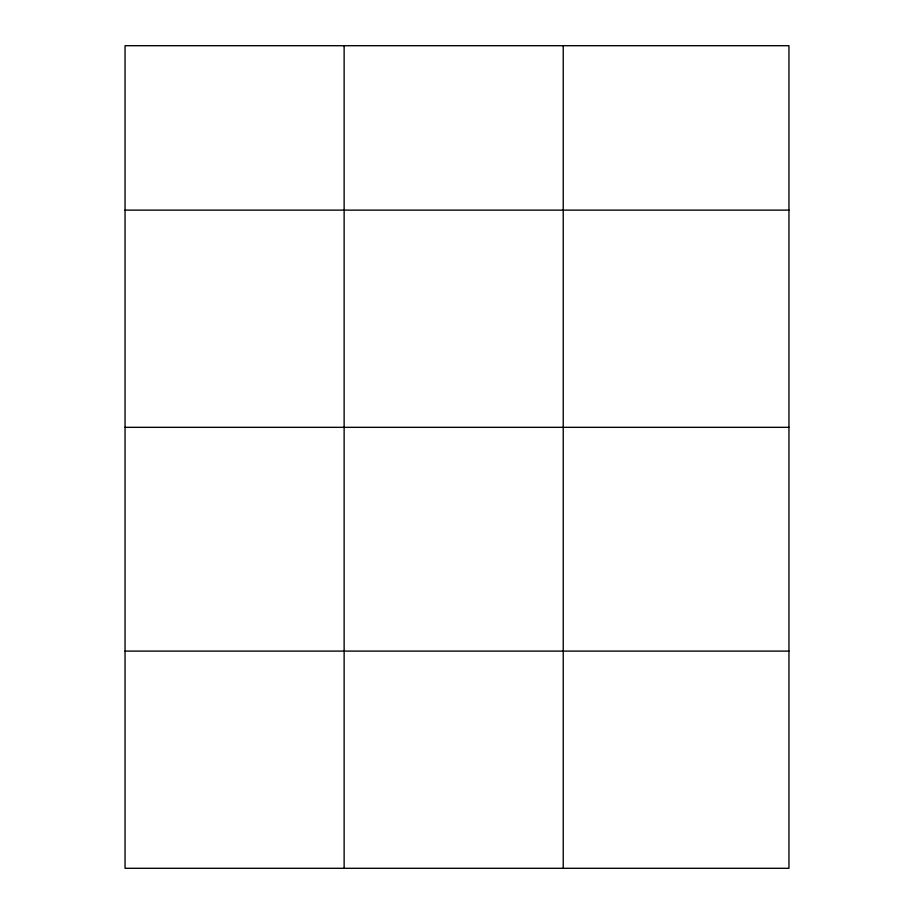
<?xml version="1.0" encoding="UTF-8"?>
<svg xmlns="http://www.w3.org/2000/svg" width="914" height="914" viewBox="0 0 914 914"><rect width="100%" height="100%" fill="white"/><g stroke="black" fill="none" stroke-linecap="round" stroke-linejoin="round"><path stroke-width="1.37" d="M788.953 427.329L788.953 45.7L125.047 45.7L125.047 868.3L788.953 868.3L788.953 427.329L125.047 427.329M125.047 210.129L788.953 210.129M125.047 651.099L788.953 651.099M563.23 45.7L563.23 868.3M344.132 45.7L344.132 868.3"/></g></svg>
